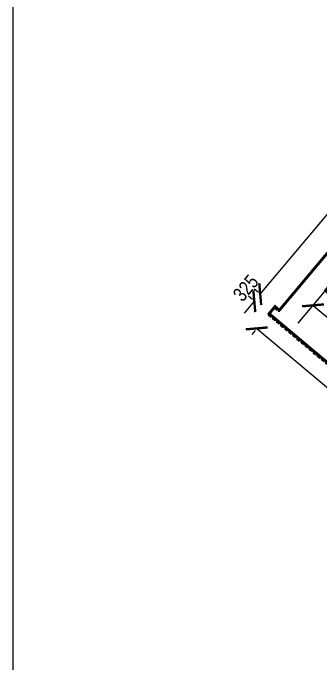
# Model space of a CAD drawing. Header units: millimetres. Extents: x 834140250 to 834644390, y 817877047 to 817987022.
# Drawn here: x 834351165 to 834362026, y 817946100 to 817969056 of the extents above; entities that cross this region are included whole.
import ezdxf

# ---------------------------------------------------------------- set-up
doc = ezdxf.new("R2010")
doc.units = ezdxf.units.MM
doc.header["$LTSCALE"] = 1000
doc.header["$MEASUREMENT"] = 0
doc.linetypes.add('3B52X-MAGP-P-L000_XB$0$HIDDEN2', pattern=[0.1875, 0.125, -0.0625])
doc.layers.get('Defpoints').update_dxf_attribs({"color": 150})
for name, color, linetype in [('3B52X-MAGP-P-L000_XB$0$VPA060_Hatch', 252, 'Continuous'), ('3B52X-MAGP-P-L000_XB$0$VPA090_Building Line Above', 1, '3B52X-MAGP-P-L000_XB$0$HIDDEN2'), ('GFA', 2, 'Continuous'), ('MGD031_1', 7, 'Continuous'), ('VPA050_Marks', 1, 'Continuous')]:
    doc.layers.add(name, color=color, linetype=linetype)
doc.styles.add('1_2.5mm', font='arial.ttf', dxfattribs={"width": 0.8, "height": 0.0025})
doc.styles.add('Style-Arial', font='arial.ttf', dxfattribs={"width": 0.8})
doc.dimstyles.get("Standard").update_dxf_attribs({"dimtxt": 0.18, "dimasz": 0.18, "dimexe": 0.18, "dimexo": 0.0625, "dimgap": 0.09, "dimtad": 0, "dimtih": 1, "dimtoh": 1, "dimdec": 4, "dimzin": 1, "dimdsep": 46, "dimtxsty": '1_2.5mm', "dimcen": 0, "dimadec": 0, "dimazin": 0, "dimtfac": 1, "dimtdec": 4, "dimtofl": 0, "dimtmove": 0, "dimatfit": 3, "dimfxl": 0, "dimtolj": 1, "dimtzin": 1, "dimarcsym": 0})

# ---------------------------------------------------------------- blocks, each defined once
blk = doc.blocks.new('_ArchTick')
at = {"color": 0, "linetype": 'ByBlock', "const_width": 0.15}
blk.add_lwpolyline([(-0.5, -0.5), (0.5, 0.5)], dxfattribs=at)
blk = doc.blocks.new('*D19')
at = {"layer": 'Defpoints', "color": 0}
for p in [(834373656, 817975554), (834373795, 817975438), (834360028, 817959021)]:
    blk.add_point(p, dxfattribs=at)
at = {"layer": 'MGD031_1', "color": 0, "lineweight": -2}
for p, q in [((834373585, 817975614), (834373446, 817975730)), ((834359884, 817959142), (834373656, 817975554)), ((834359819, 817959197), (834359674, 817959318))]:
    blk.add_line(p, q, dxfattribs=at)
at = {"layer": 'MGD031_1', "color": 0, "lineweight": -2, "xscale": 547.6004642393601, "yscale": 547.6004642393601, "zscale": 547.6004642393601}
for p, rotation in [((834373656, 817975554), 49.99999993868348), ((834359884, 817959142), 229.9999999386835)]:
    blk.add_blockref('_ArchTick', p, dxfattribs=dict(at, rotation=rotation))
at = {"layer": 'MGD031_1', "color": 0, "insert": (834366365, 817967688), "char_height": 500, "attachment_point": 5, "rotation": 50, "style": 'Style-Arial'}
blk.add_mtext('21425', dxfattribs=at)
blk = doc.blocks.new('*D28')
at = {"layer": 'Defpoints', "color": 0}
for p in [(834361863, 817958885), (834375672, 817947063), (834375788, 817947201)]:
    blk.add_point(p, dxfattribs=at)
at = {"layer": 'MGD031_1', "color": 0, "lineweight": -2}
for p, q in [((834361747, 817958747), (834375672, 817947063)), ((834361687, 817958675), (834361571, 817958537)), ((834375612, 817946991), (834375496, 817946853))]:
    blk.add_line(p, q, dxfattribs=at)
at = {"layer": 'MGD031_1', "color": 0, "lineweight": -2, "xscale": 547.6004642393601, "yscale": 547.6004642393601, "zscale": 547.6004642393601}
for p, rotation in [((834361747, 817958747), 139.9999999386835), ((834375672, 817947063), 319.9999999386835)]:
    blk.add_blockref('_ArchTick', p, dxfattribs=dict(at, rotation=rotation))
at = {"layer": 'MGD031_1', "color": 0, "insert": (834368370, 817952499), "char_height": 500, "attachment_point": 5, "rotation": 320, "style": 'Style-Arial'}
blk.add_mtext('18177', dxfattribs=at)
blk = doc.blocks.new('*D29')
at = {"layer": 'Defpoints', "color": 0}
for p in [(834359876, 817958072), (834374549, 817945760), (834374433, 817945622)]:
    blk.add_point(p, dxfattribs=at)
at = {"layer": 'MGD031_1', "color": 0, "lineweight": -2}
for p, q in [((834359700, 817957862), (834359584, 817957724)), ((834359760, 817957934), (834374433, 817945622)), ((834374373, 817945550), (834374257, 817945412))]:
    blk.add_line(p, q, dxfattribs=at)
at = {"layer": 'MGD031_1', "color": 0, "lineweight": -2, "xscale": 547.6004642393601, "yscale": 547.6004642393601, "zscale": 547.6004642393601}
for p, rotation in [((834359760, 817957934), 139.9999999386835), ((834374433, 817945622), 319.9999999386835)]:
    blk.add_blockref('_ArchTick', p, dxfattribs=dict(at, rotation=rotation))
at = {"layer": 'MGD031_1', "color": 0, "insert": (834366757, 817951373), "char_height": 500, "attachment_point": 5, "rotation": 320, "style": 'Style-Arial'}
blk.add_mtext('19155', dxfattribs=at)
blk = doc.blocks.new('*D74')
at = {"layer": 'Defpoints', "color": 0}
for p in [(834359884, 817959142), (834360028, 817959021), (834359820, 817958772)]:
    blk.add_point(p, dxfattribs=at)
at = {"layer": 'MGD031_1', "color": 0, "lineweight": -2}
for p, q in [((834359884, 817959142), (834360236, 817959561)), ((834359819, 817959197), (834359674, 817959318)), ((834359610, 817958948), (834359465, 817959069)), ((834359675, 817958893), (834359323, 817958474))]:
    blk.add_line(p, q, dxfattribs=at)
at = {"layer": 'MGD031_1', "color": 0, "lineweight": -2, "xscale": 547.6004642393601, "yscale": 547.6004642393601, "zscale": 547.6004642393601}
for p, rotation in [((834359884, 817959142), 229.9999999386835), ((834359675, 817958893), 49.99999993868348)]:
    blk.add_blockref('_ArchTick', p, dxfattribs=dict(at, rotation=rotation))
at = {"layer": 'MGD031_1', "color": 0, "insert": (834359374, 817959358), "char_height": 500, "attachment_point": 5, "rotation": 50, "style": 'Style-Arial'}
blk.add_mtext('325', dxfattribs=at)
blk = doc.blocks.new('GFA_GF')
at = {"layer": '3B52X-MAGP-P-L000_XB$0$VPA060_Hatch', "color": 253}
blk.add_lwpolyline([(-14453, 18574), (-13521, 19685)], dxfattribs=at)
at = {"layer": '3B52X-MAGP-P-L000_XB$0$VPA090_Building Line Above', "color": 253}
blk.add_lwpolyline([(-15509, 18872), (-15300, 19120), (-15147, 18992), (-1375, 35404), (-1528, 35533), (-1319, 35782), (14201, 22759, 0.414214), (14659, 22799, -0.000013), (16707, 25240, 0.364001)], format="xyb", dxfattribs=at)
blk.add_lwpolyline([(-15509, 18872), (-835, 6559)], dxfattribs=at)

msp = doc.modelspace()

# ---------------------------------------------------------------- linework, layer by layer
at = {"layer": 'GFA', "color": 2, "ltscale": 500, "const_width": 100}
msp.add_lwpolyline([(834392955.9, 817939583.6), (834375705.9, 817939583.6), (834375705.9, 817944379.6, 0.2225131), (834374870.4, 817946142.7), (834360197, 817958455.2), (834360406, 817958704), (834360559.1, 817958575.6), (834374330.9, 817974988.1), (834374177.7, 817975116.6), (834374386.6, 817975365.6), (834375152.6, 817974722.8), (834362184.4, 817959267.9), (834376109.1, 817947583.6, -0.1198183), (834377283.2, 817945983.6)], format="xyb", dxfattribs=at)
at = {"layer": 'VPA050_Marks', "ltscale": 500}
msp.add_lwpolyline([(834351165.4, 817987021.7), (834490298.8, 817987021.7), (834490298.8, 817877046.9), (834351165.4, 817877046.9)], close=True, dxfattribs=at)

# ---------------------------------------------------------------- block references
at = {"layer": 'MGD031_1'}
msp.add_blockref('GFA_GF', (834375670.3, 817939541.2), dxfattribs=at)

# ---------------------------------------------------------------- dimensions: what is measured, and where the dimension line sits
for base, p1, p2, angle, picture, middle in [((834373655.8, 817975554.5), (834360028.5, 817959020.8), (834373794.6, 817975438), 50, '*D19', (834366364.7, 817967688.3)), ((834375672, 817947062.7), (834361863, 817958884.8), (834375787.7, 817947200.6), 140, '*D28', (834368369.5, 817952499.5)), ((834374433.3, 817945621.8), (834359875.6, 817958072.1), (834374549.1, 817945759.7), 140, '*D29', (834366756.5, 817951372.7))]:
    dim = msp.add_linear_dim(base=base, p1=p1, p2=p2, angle=angle, dimstyle='Standard', override={"dimscale": 50, "dimtxt": 10, "dimasz": 10.952009, "dimexe": 5.476005, "dimexo": 5.476005, "dimgap": 5.476005, "dimtad": 1, "dimtih": 0, "dimtoh": 0, "dimdec": 0, "dimzin": 11, "dimtxsty": 'Style-Arial', "dimblk": 'ArchTick', "dimadec": 4, "dimazin": 3, "dimtdec": 0, "dimatfit": 1, "dimfrac": 2, "dimtolj": 0, "dimtzin": 11}, dxfattribs=at)
    dim.commit()
    dim.dimension.update_dxf_attribs({"geometry": picture, "text_midpoint": middle})
dim = msp.add_linear_dim(base=(834359884.1, 817959142), p1=(834359819.5, 817958771.9), p2=(834360028.5, 817959020.8), angle=50, dimstyle='Standard', override={"dimscale": 50, "dimtxt": 10, "dimasz": 10.952009, "dimexe": 5.476005, "dimexo": 5.476005, "dimgap": 5.476005, "dimtad": 1, "dimtih": 0, "dimtoh": 0, "dimdec": 0, "dimzin": 11, "dimtxsty": 'Style-Arial', "dimblk": 'ArchTick', "dimadec": 4, "dimazin": 3, "dimtdec": 0, "dimatfit": 1, "dimfrac": 2, "dimtolj": 0, "dimtzin": 11}, dxfattribs=at)
dim.commit()
dim.dimension.update_dxf_attribs({"geometry": '*D74', "text_midpoint": (834359779.7, 817959017.5), "dimtype": 160})

doc.saveas('drawing.dxf')
